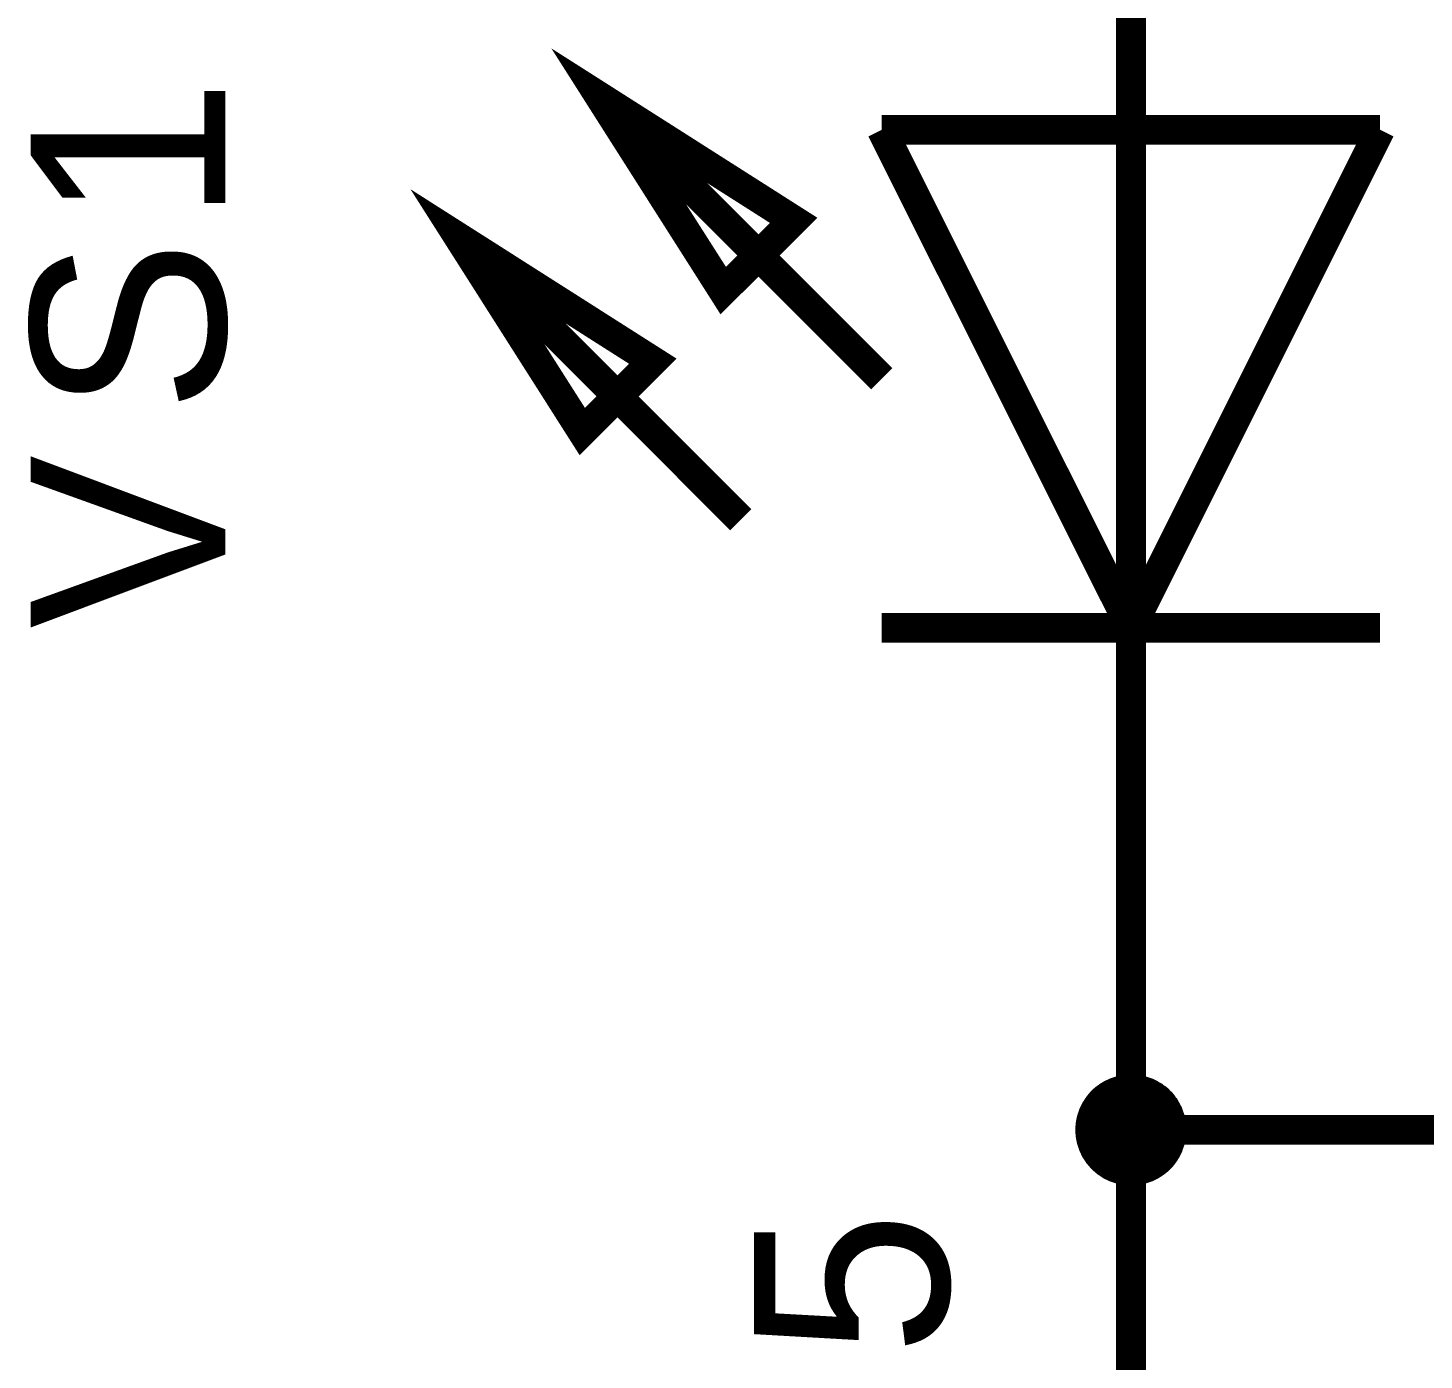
# Model space of a CAD drawing. Header units: millimetres. Extents: x 0 to 20.9, y 0 to 9.5.
# Drawn here: x 1.564 to 2.116, y 6.915 to 7.442 of the extents above; entities that cross this region are included whole.
import ezdxf

# ---------------------------------------------------------------- set-up
doc = ezdxf.new("R2010")
doc.units = ezdxf.units.MM
doc.header["$MEASUREMENT"] = 0
doc.layers.add('Sheet', color=255, linetype='Continuous')

msp = doc.modelspace()

# ---------------------------------------------------------------- linework, layer by layer
at = {"layer": 'Sheet'}
for points, const_width in [([(2.00011, 7.40151), (2.00011, 7.49998)], 0.0118), ([(1.90164, 7.30315), (1.79033, 7.41446)], 0.0118), ([(1.83909, 7.33792), (1.79033, 7.41446)], 0.0118), ([(1.86687, 7.3657), (1.79033, 7.41446)], 0.0118), ([(1.90164, 7.40151), (2.09848, 7.40151)], 0.0118), ([(1.90164, 7.40151), (2.00011, 7.20467)], 0.0118), ([(2.09848, 7.40151), (2.00011, 7.20467)], 0.0118), ([(2.00011, 7.20467), (2.00011, 7.40151)], 0.0118), ([(1.84598, 7.24738), (1.73467, 7.3588)], 0.0118), ([(1.81121, 7.31004), (1.73467, 7.3588)], 0.0118), ([(1.78333, 7.28226), (1.73467, 7.3588)], 0.0118), ([(1.90164, 7.20467), (2.09848, 7.20467)], 0.0118), ([(2.00011, 7.20467), (2.00011, 7.1062)], 0.0118), ([(2.00011, 7.00627), (2.00011, 7.1062)], 0.0118), ([(1.98006, 7.00627), (1.98006, 7.00732), (1.98017, 7.00836), (1.98027, 7.0093), (1.98048, 7.01034), (1.98069, 7.01128), (1.981, 7.01222), (1.98131, 7.01316), (1.98163, 7.0141), (1.98205, 7.01494), (1.98246, 7.01577), (1.98299, 7.01661), (1.98351, 7.01744), (1.98403, 7.01818), (1.98466, 7.01901), (1.98528, 7.01974), (1.98591, 7.02037), (1.98664, 7.0211), (1.98737, 7.02173), (1.9881, 7.02225), (1.98894, 7.02287), (1.98967, 7.02329), (1.9905, 7.02381), (1.99144, 7.02423), (1.99228, 7.02465), (1.99322, 7.02496), (1.99416, 7.02528), (1.9951, 7.02559), (1.99604, 7.0258), (1.99708, 7.02601), (1.99802, 7.02611), (1.99907, 7.02622), (2.00011, 7.02622)], 0.0039), ([(1.98006, 7.00627), (1.98006, 7.00732), (1.98017, 7.00836), (1.98027, 7.0093), (1.98048, 7.01034), (1.98069, 7.01128), (1.981, 7.01222), (1.98131, 7.01316), (1.98163, 7.0141), (1.98205, 7.01494), (1.98246, 7.01577), (1.98299, 7.01661), (1.98351, 7.01744), (1.98403, 7.01818), (1.98466, 7.01901), (1.98528, 7.01974), (1.98591, 7.02037), (1.98664, 7.0211), (1.98737, 7.02173), (1.9881, 7.02225), (1.98894, 7.02287), (1.98967, 7.02329), (1.9905, 7.02381), (1.99144, 7.02423), (1.99228, 7.02465), (1.99322, 7.02496), (1.99416, 7.02528), (1.9951, 7.02559), (1.99604, 7.0258), (1.99708, 7.02601), (1.99802, 7.02611), (1.99907, 7.02622), (2.00011, 7.02622)], 0.0039), ([(1.98006, 7.00627), (1.98006, 7.00732), (1.98017, 7.00836), (1.98027, 7.0093), (1.98048, 7.01034), (1.98069, 7.01128), (1.981, 7.01222), (1.98131, 7.01316), (1.98163, 7.0141), (1.98205, 7.01494), (1.98246, 7.01577), (1.98299, 7.01661), (1.98351, 7.01744), (1.98403, 7.01818), (1.98466, 7.01901), (1.98528, 7.01974), (1.98591, 7.02037), (1.98664, 7.0211), (1.98737, 7.02173), (1.9881, 7.02225), (1.98894, 7.02287), (1.98967, 7.02329), (1.9905, 7.02381), (1.99144, 7.02423), (1.99228, 7.02465), (1.99322, 7.02496), (1.99416, 7.02528), (1.9951, 7.02559), (1.99604, 7.0258), (1.99708, 7.02601), (1.99802, 7.02611), (1.99907, 7.02622), (2.00011, 7.02622)], 0.0039), ([(1.98006, 7.00627), (1.98006, 7.00732), (1.98017, 7.00836), (1.98027, 7.0093), (1.98048, 7.01034), (1.98069, 7.01128), (1.981, 7.01222), (1.98131, 7.01316), (1.98163, 7.0141), (1.98205, 7.01494), (1.98246, 7.01577), (1.98299, 7.01661), (1.98351, 7.01744), (1.98403, 7.01818), (1.98466, 7.01901), (1.98528, 7.01974), (1.98591, 7.02037), (1.98664, 7.0211), (1.98737, 7.02173), (1.9881, 7.02225), (1.98894, 7.02287), (1.98967, 7.02329), (1.9905, 7.02381), (1.99144, 7.02423), (1.99228, 7.02465), (1.99322, 7.02496), (1.99416, 7.02528), (1.9951, 7.02559), (1.99604, 7.0258), (1.99708, 7.02601), (1.99802, 7.02611), (1.99907, 7.02622), (2.00011, 7.02622)], 0.0039), ([(1.98006, 7.00627), (1.98006, 7.00732), (1.98017, 7.00836), (1.98027, 7.0093), (1.98048, 7.01034), (1.98069, 7.01128), (1.981, 7.01222), (1.98131, 7.01316), (1.98163, 7.0141), (1.98205, 7.01494), (1.98246, 7.01577), (1.98299, 7.01661), (1.98351, 7.01744), (1.98403, 7.01818), (1.98466, 7.01901), (1.98528, 7.01974), (1.98591, 7.02037), (1.98664, 7.0211), (1.98737, 7.02173), (1.9881, 7.02225), (1.98894, 7.02287), (1.98967, 7.02329), (1.9905, 7.02381), (1.99144, 7.02423), (1.99228, 7.02465), (1.99322, 7.02496), (1.99416, 7.02528), (1.9951, 7.02559), (1.99604, 7.0258), (1.99708, 7.02601), (1.99802, 7.02611), (1.99907, 7.02622), (2.00011, 7.02622)], 0.0039), ([(1.98006, 7.00627), (1.98006, 7.00732), (1.98017, 7.00836), (1.98027, 7.0093), (1.98048, 7.01034), (1.98069, 7.01128), (1.981, 7.01222), (1.98131, 7.01316), (1.98163, 7.0141), (1.98205, 7.01494), (1.98246, 7.01577), (1.98299, 7.01661), (1.98351, 7.01744), (1.98403, 7.01818), (1.98466, 7.01901), (1.98528, 7.01974), (1.98591, 7.02037), (1.98664, 7.0211), (1.98737, 7.02173), (1.9881, 7.02225), (1.98894, 7.02287), (1.98967, 7.02329), (1.9905, 7.02381), (1.99144, 7.02423), (1.99228, 7.02465), (1.99322, 7.02496), (1.99416, 7.02528), (1.9951, 7.02559), (1.99604, 7.0258), (1.99708, 7.02601), (1.99802, 7.02611), (1.99907, 7.02622), (2.00011, 7.02622)], 0.0039), ([(1.98006, 7.00627), (1.98006, 7.00732), (1.98017, 7.00836), (1.98027, 7.0093), (1.98048, 7.01034), (1.98069, 7.01128), (1.981, 7.01222), (1.98131, 7.01316), (1.98163, 7.0141), (1.98205, 7.01494), (1.98246, 7.01577), (1.98299, 7.01661), (1.98351, 7.01744), (1.98403, 7.01818), (1.98466, 7.01901), (1.98528, 7.01974), (1.98591, 7.02037), (1.98664, 7.0211), (1.98737, 7.02173), (1.9881, 7.02225), (1.98894, 7.02287), (1.98967, 7.02329), (1.9905, 7.02381), (1.99144, 7.02423), (1.99228, 7.02465), (1.99322, 7.02496), (1.99416, 7.02528), (1.9951, 7.02559), (1.99604, 7.0258), (1.99708, 7.02601), (1.99802, 7.02611), (1.99907, 7.02622), (2.00011, 7.02622)], 0.0039), ([(1.98006, 7.00627), (1.98006, 7.00732), (1.98017, 7.00836), (1.98027, 7.0093), (1.98048, 7.01034), (1.98069, 7.01128), (1.981, 7.01222), (1.98131, 7.01316), (1.98163, 7.0141), (1.98205, 7.01494), (1.98246, 7.01577), (1.98299, 7.01661), (1.98351, 7.01744), (1.98403, 7.01818), (1.98466, 7.01901), (1.98528, 7.01974), (1.98591, 7.02037), (1.98664, 7.0211), (1.98737, 7.02173), (1.9881, 7.02225), (1.98894, 7.02287), (1.98967, 7.02329), (1.9905, 7.02381), (1.99144, 7.02423), (1.99228, 7.02465), (1.99322, 7.02496), (1.99416, 7.02528), (1.9951, 7.02559), (1.99604, 7.0258), (1.99708, 7.02601), (1.99802, 7.02611), (1.99907, 7.02622), (2.00011, 7.02622)], 0.0039), ([(2.00011, 7.02622), (2.00011, 7.02622)], 0.0039), ([(2.00011, 7.02622), (2.00115, 7.02622), (2.0022, 7.02611), (2.00314, 7.02601), (2.00418, 7.0258), (2.00512, 7.02559), (2.00606, 7.02528), (2.007, 7.02496), (2.00794, 7.02465), (2.00878, 7.02423), (2.00961, 7.02381), (2.01045, 7.02329), (2.01128, 7.02287), (2.01201, 7.02225), (2.01285, 7.02173), (2.01358, 7.0211), (2.01421, 7.02037), (2.01494, 7.01974), (2.01557, 7.01901), (2.01609, 7.01818), (2.01671, 7.01744), (2.01713, 7.01661), (2.01765, 7.01577), (2.01807, 7.01494), (2.01849, 7.0141), (2.0188, 7.01316), (2.01912, 7.01222), (2.01943, 7.01128), (2.01964, 7.01034), (2.01985, 7.0093), (2.01995, 7.00836), (2.02006, 7.00732), (2.02006, 7.00627)], 0.0039), ([(2.00011, 7.02622), (2.00011, 7.02622)], 0.0039), ([(2.00011, 7.02622), (2.00115, 7.02622), (2.0022, 7.02611), (2.00314, 7.02601), (2.00418, 7.0258), (2.00512, 7.02559), (2.00606, 7.02528), (2.007, 7.02496), (2.00794, 7.02465), (2.00878, 7.02423), (2.00961, 7.02381), (2.01045, 7.02329), (2.01128, 7.02287), (2.01201, 7.02225), (2.01285, 7.02173), (2.01358, 7.0211), (2.01421, 7.02037), (2.01494, 7.01974), (2.01557, 7.01901), (2.01609, 7.01818), (2.01671, 7.01744), (2.01713, 7.01661), (2.01765, 7.01577), (2.01807, 7.01494), (2.01849, 7.0141), (2.0188, 7.01316), (2.01912, 7.01222), (2.01943, 7.01128), (2.01964, 7.01034), (2.01985, 7.0093), (2.01995, 7.00836), (2.02006, 7.00732), (2.02006, 7.00627)], 0.0039), ([(2.00011, 7.02622), (2.00011, 7.02622)], 0.0039), ([(2.00011, 7.02622), (2.00115, 7.02622), (2.0022, 7.02611), (2.00314, 7.02601), (2.00418, 7.0258), (2.00512, 7.02559), (2.00606, 7.02528), (2.007, 7.02496), (2.00794, 7.02465), (2.00878, 7.02423), (2.00961, 7.02381), (2.01045, 7.02329), (2.01128, 7.02287), (2.01201, 7.02225), (2.01285, 7.02173), (2.01358, 7.0211), (2.01421, 7.02037), (2.01494, 7.01974), (2.01557, 7.01901), (2.01609, 7.01818), (2.01671, 7.01744), (2.01713, 7.01661), (2.01765, 7.01577), (2.01807, 7.01494), (2.01849, 7.0141), (2.0188, 7.01316), (2.01912, 7.01222), (2.01943, 7.01128), (2.01964, 7.01034), (2.01985, 7.0093), (2.01995, 7.00836), (2.02006, 7.00732), (2.02006, 7.00627)], 0.0039), ([(2.00011, 7.02622), (2.00011, 7.02622)], 0.0039), ([(2.00011, 7.02622), (2.00115, 7.02622), (2.0022, 7.02611), (2.00314, 7.02601), (2.00418, 7.0258), (2.00512, 7.02559), (2.00606, 7.02528), (2.007, 7.02496), (2.00794, 7.02465), (2.00878, 7.02423), (2.00961, 7.02381), (2.01045, 7.02329), (2.01128, 7.02287), (2.01201, 7.02225), (2.01285, 7.02173), (2.01358, 7.0211), (2.01421, 7.02037), (2.01494, 7.01974), (2.01557, 7.01901), (2.01609, 7.01818), (2.01671, 7.01744), (2.01713, 7.01661), (2.01765, 7.01577), (2.01807, 7.01494), (2.01849, 7.0141), (2.0188, 7.01316), (2.01912, 7.01222), (2.01943, 7.01128), (2.01964, 7.01034), (2.01985, 7.0093), (2.01995, 7.00836), (2.02006, 7.00732), (2.02006, 7.00627)], 0.0039), ([(2.00011, 7.02622), (2.00011, 7.02622)], 0.0039), ([(2.00011, 7.02622), (2.00115, 7.02622), (2.0022, 7.02611), (2.00314, 7.02601), (2.00418, 7.0258), (2.00512, 7.02559), (2.00606, 7.02528), (2.007, 7.02496), (2.00794, 7.02465), (2.00878, 7.02423), (2.00961, 7.02381), (2.01045, 7.02329), (2.01128, 7.02287), (2.01201, 7.02225), (2.01285, 7.02173), (2.01358, 7.0211), (2.01421, 7.02037), (2.01494, 7.01974), (2.01557, 7.01901), (2.01609, 7.01818), (2.01671, 7.01744), (2.01713, 7.01661), (2.01765, 7.01577), (2.01807, 7.01494), (2.01849, 7.0141), (2.0188, 7.01316), (2.01912, 7.01222), (2.01943, 7.01128), (2.01964, 7.01034), (2.01985, 7.0093), (2.01995, 7.00836), (2.02006, 7.00732), (2.02006, 7.00627)], 0.0039), ([(2.00011, 7.02622), (2.00011, 7.02622)], 0.0039), ([(2.00011, 7.02622), (2.00115, 7.02622), (2.0022, 7.02611), (2.00314, 7.02601), (2.00418, 7.0258), (2.00512, 7.02559), (2.00606, 7.02528), (2.007, 7.02496), (2.00794, 7.02465), (2.00878, 7.02423), (2.00961, 7.02381), (2.01045, 7.02329), (2.01128, 7.02287), (2.01201, 7.02225), (2.01285, 7.02173), (2.01358, 7.0211), (2.01421, 7.02037), (2.01494, 7.01974), (2.01557, 7.01901), (2.01609, 7.01818), (2.01671, 7.01744), (2.01713, 7.01661), (2.01765, 7.01577), (2.01807, 7.01494), (2.01849, 7.0141), (2.0188, 7.01316), (2.01912, 7.01222), (2.01943, 7.01128), (2.01964, 7.01034), (2.01985, 7.0093), (2.01995, 7.00836), (2.02006, 7.00732), (2.02006, 7.00627)], 0.0039), ([(2.00011, 7.02622), (2.00011, 7.02622)], 0.0039), ([(2.00011, 7.02622), (2.00115, 7.02622), (2.0022, 7.02611), (2.00314, 7.02601), (2.00418, 7.0258), (2.00512, 7.02559), (2.00606, 7.02528), (2.007, 7.02496), (2.00794, 7.02465), (2.00878, 7.02423), (2.00961, 7.02381), (2.01045, 7.02329), (2.01128, 7.02287), (2.01201, 7.02225), (2.01285, 7.02173), (2.01358, 7.0211), (2.01421, 7.02037), (2.01494, 7.01974), (2.01557, 7.01901), (2.01609, 7.01818), (2.01671, 7.01744), (2.01713, 7.01661), (2.01765, 7.01577), (2.01807, 7.01494), (2.01849, 7.0141), (2.0188, 7.01316), (2.01912, 7.01222), (2.01943, 7.01128), (2.01964, 7.01034), (2.01985, 7.0093), (2.01995, 7.00836), (2.02006, 7.00732), (2.02006, 7.00627)], 0.0039), ([(2.00011, 7.02622), (2.00011, 7.02622)], 0.0039), ([(2.00011, 7.02622), (2.00115, 7.02622), (2.0022, 7.02611), (2.00314, 7.02601), (2.00418, 7.0258), (2.00512, 7.02559), (2.00606, 7.02528), (2.007, 7.02496), (2.00794, 7.02465), (2.00878, 7.02423), (2.00961, 7.02381), (2.01045, 7.02329), (2.01128, 7.02287), (2.01201, 7.02225), (2.01285, 7.02173), (2.01358, 7.0211), (2.01421, 7.02037), (2.01494, 7.01974), (2.01557, 7.01901), (2.01609, 7.01818), (2.01671, 7.01744), (2.01713, 7.01661), (2.01765, 7.01577), (2.01807, 7.01494), (2.01849, 7.0141), (2.0188, 7.01316), (2.01912, 7.01222), (2.01943, 7.01128), (2.01964, 7.01034), (2.01985, 7.0093), (2.01995, 7.00836), (2.02006, 7.00732), (2.02006, 7.00627)], 0.0039), ([(2.40005, 6.89997), (2.40005, 7.00627), (2.00011, 7.00627), (2.00011, 6.89997)], 0.0118), ([(2.00011, 6.98622), (1.99907, 6.98622), (1.99802, 6.98633), (1.99708, 6.98643), (1.99604, 6.98664), (1.9951, 6.98685), (1.99416, 6.98716), (1.99322, 6.98747), (1.99228, 6.98779), (1.99144, 6.98821), (1.9905, 6.98862), (1.98967, 6.98915), (1.98894, 6.98967), (1.9881, 6.99019), (1.98737, 6.99082), (1.98664, 6.99144), (1.98591, 6.99207), (1.98528, 6.9928), (1.98466, 6.99353), (1.98403, 6.99426), (1.98351, 6.9951), (1.98299, 6.99583), (1.98246, 6.99666), (1.98205, 6.9976), (1.98163, 6.99844), (1.98131, 6.99938), (1.981, 7.00032), (1.98069, 7.00126), (1.98048, 7.0022), (1.98027, 7.00324), (1.98017, 7.00418), (1.98006, 7.00523), (1.98006, 7.00627)], 0.0039), ([(1.98006, 7.00627), (1.98006, 7.00627)], 0.0039), ([(2.00011, 6.98622), (1.99907, 6.98622), (1.99802, 6.98633), (1.99708, 6.98643), (1.99604, 6.98664), (1.9951, 6.98685), (1.99416, 6.98716), (1.99322, 6.98747), (1.99228, 6.98779), (1.99144, 6.98821), (1.9905, 6.98862), (1.98967, 6.98915), (1.98894, 6.98967), (1.9881, 6.99019), (1.98737, 6.99082), (1.98664, 6.99144), (1.98591, 6.99207), (1.98528, 6.9928), (1.98466, 6.99353), (1.98403, 6.99426), (1.98351, 6.9951), (1.98299, 6.99583), (1.98246, 6.99666), (1.98205, 6.9976), (1.98163, 6.99844), (1.98131, 6.99938), (1.981, 7.00032), (1.98069, 7.00126), (1.98048, 7.0022), (1.98027, 7.00324), (1.98017, 7.00418), (1.98006, 7.00523), (1.98006, 7.00627)], 0.0039), ([(1.98006, 7.00627), (1.98006, 7.00627)], 0.0039), ([(2.00011, 6.98622), (1.99907, 6.98622), (1.99802, 6.98633), (1.99708, 6.98643), (1.99604, 6.98664), (1.9951, 6.98685), (1.99416, 6.98716), (1.99322, 6.98747), (1.99228, 6.98779), (1.99144, 6.98821), (1.9905, 6.98862), (1.98967, 6.98915), (1.98894, 6.98967), (1.9881, 6.99019), (1.98737, 6.99082), (1.98664, 6.99144), (1.98591, 6.99207), (1.98528, 6.9928), (1.98466, 6.99353), (1.98403, 6.99426), (1.98351, 6.9951), (1.98299, 6.99583), (1.98246, 6.99666), (1.98205, 6.9976), (1.98163, 6.99844), (1.98131, 6.99938), (1.981, 7.00032), (1.98069, 7.00126), (1.98048, 7.0022), (1.98027, 7.00324), (1.98017, 7.00418), (1.98006, 7.00523), (1.98006, 7.00627)], 0.0039), ([(1.98006, 7.00627), (1.98006, 7.00627)], 0.0039), ([(2.00011, 6.98622), (1.99907, 6.98622), (1.99802, 6.98633), (1.99708, 6.98643), (1.99604, 6.98664), (1.9951, 6.98685), (1.99416, 6.98716), (1.99322, 6.98747), (1.99228, 6.98779), (1.99144, 6.98821), (1.9905, 6.98862), (1.98967, 6.98915), (1.98894, 6.98967), (1.9881, 6.99019), (1.98737, 6.99082), (1.98664, 6.99144), (1.98591, 6.99207), (1.98528, 6.9928), (1.98466, 6.99353), (1.98403, 6.99426), (1.98351, 6.9951), (1.98299, 6.99583), (1.98246, 6.99666), (1.98205, 6.9976), (1.98163, 6.99844), (1.98131, 6.99938), (1.981, 7.00032), (1.98069, 7.00126), (1.98048, 7.0022), (1.98027, 7.00324), (1.98017, 7.00418), (1.98006, 7.00523), (1.98006, 7.00627)], 0.0039), ([(1.98006, 7.00627), (1.98006, 7.00627)], 0.0039), ([(2.00011, 6.98622), (1.99907, 6.98622), (1.99802, 6.98633), (1.99708, 6.98643), (1.99604, 6.98664), (1.9951, 6.98685), (1.99416, 6.98716), (1.99322, 6.98747), (1.99228, 6.98779), (1.99144, 6.98821), (1.9905, 6.98862), (1.98967, 6.98915), (1.98894, 6.98967), (1.9881, 6.99019), (1.98737, 6.99082), (1.98664, 6.99144), (1.98591, 6.99207), (1.98528, 6.9928), (1.98466, 6.99353), (1.98403, 6.99426), (1.98351, 6.9951), (1.98299, 6.99583), (1.98246, 6.99666), (1.98205, 6.9976), (1.98163, 6.99844), (1.98131, 6.99938), (1.981, 7.00032), (1.98069, 7.00126), (1.98048, 7.0022), (1.98027, 7.00324), (1.98017, 7.00418), (1.98006, 7.00523), (1.98006, 7.00627)], 0.0039), ([(1.98006, 7.00627), (1.98006, 7.00627)], 0.0039), ([(2.00011, 6.98622), (1.99907, 6.98622), (1.99802, 6.98633), (1.99708, 6.98643), (1.99604, 6.98664), (1.9951, 6.98685), (1.99416, 6.98716), (1.99322, 6.98747), (1.99228, 6.98779), (1.99144, 6.98821), (1.9905, 6.98862), (1.98967, 6.98915), (1.98894, 6.98967), (1.9881, 6.99019), (1.98737, 6.99082), (1.98664, 6.99144), (1.98591, 6.99207), (1.98528, 6.9928), (1.98466, 6.99353), (1.98403, 6.99426), (1.98351, 6.9951), (1.98299, 6.99583), (1.98246, 6.99666), (1.98205, 6.9976), (1.98163, 6.99844), (1.98131, 6.99938), (1.981, 7.00032), (1.98069, 7.00126), (1.98048, 7.0022), (1.98027, 7.00324), (1.98017, 7.00418), (1.98006, 7.00523), (1.98006, 7.00627)], 0.0039), ([(1.98006, 7.00627), (1.98006, 7.00627)], 0.0039), ([(2.00011, 6.98622), (1.99907, 6.98622), (1.99802, 6.98633), (1.99708, 6.98643), (1.99604, 6.98664), (1.9951, 6.98685), (1.99416, 6.98716), (1.99322, 6.98747), (1.99228, 6.98779), (1.99144, 6.98821), (1.9905, 6.98862), (1.98967, 6.98915), (1.98894, 6.98967), (1.9881, 6.99019), (1.98737, 6.99082), (1.98664, 6.99144), (1.98591, 6.99207), (1.98528, 6.9928), (1.98466, 6.99353), (1.98403, 6.99426), (1.98351, 6.9951), (1.98299, 6.99583), (1.98246, 6.99666), (1.98205, 6.9976), (1.98163, 6.99844), (1.98131, 6.99938), (1.981, 7.00032), (1.98069, 7.00126), (1.98048, 7.0022), (1.98027, 7.00324), (1.98017, 7.00418), (1.98006, 7.00523), (1.98006, 7.00627)], 0.0039), ([(1.98006, 7.00627), (1.98006, 7.00627)], 0.0039), ([(2.00011, 6.98622), (1.99907, 6.98622), (1.99802, 6.98633), (1.99708, 6.98643), (1.99604, 6.98664), (1.9951, 6.98685), (1.99416, 6.98716), (1.99322, 6.98747), (1.99228, 6.98779), (1.99144, 6.98821), (1.9905, 6.98862), (1.98967, 6.98915), (1.98894, 6.98967), (1.9881, 6.99019), (1.98737, 6.99082), (1.98664, 6.99144), (1.98591, 6.99207), (1.98528, 6.9928), (1.98466, 6.99353), (1.98403, 6.99426), (1.98351, 6.9951), (1.98299, 6.99583), (1.98246, 6.99666), (1.98205, 6.9976), (1.98163, 6.99844), (1.98131, 6.99938), (1.981, 7.00032), (1.98069, 7.00126), (1.98048, 7.0022), (1.98027, 7.00324), (1.98017, 7.00418), (1.98006, 7.00523), (1.98006, 7.00627)], 0.0039), ([(1.98006, 7.00627), (1.98006, 7.00627)], 0.0039), ([(2.02006, 7.00627), (2.02006, 7.00523), (2.01995, 7.00418), (2.01985, 7.00324), (2.01964, 7.0022), (2.01943, 7.00126), (2.01912, 7.00032), (2.0188, 6.99938), (2.01849, 6.99844), (2.01807, 6.9976), (2.01765, 6.99666), (2.01713, 6.99583), (2.01671, 6.9951), (2.01609, 6.99426), (2.01557, 6.99353), (2.01494, 6.9928), (2.01421, 6.99207), (2.01358, 6.99144), (2.01285, 6.99082), (2.01201, 6.99019), (2.01128, 6.98967), (2.01045, 6.98915), (2.00961, 6.98862), (2.00878, 6.98821), (2.00794, 6.98779), (2.007, 6.98747), (2.00606, 6.98716), (2.00512, 6.98685), (2.00418, 6.98664), (2.00314, 6.98643), (2.0022, 6.98633), (2.00115, 6.98622), (2.00011, 6.98622)], 0.0039), ([(2.02006, 7.00627), (2.02006, 7.00523), (2.01995, 7.00418), (2.01985, 7.00324), (2.01964, 7.0022), (2.01943, 7.00126), (2.01912, 7.00032), (2.0188, 6.99938), (2.01849, 6.99844), (2.01807, 6.9976), (2.01765, 6.99666), (2.01713, 6.99583), (2.01671, 6.9951), (2.01609, 6.99426), (2.01557, 6.99353), (2.01494, 6.9928), (2.01421, 6.99207), (2.01358, 6.99144), (2.01285, 6.99082), (2.01201, 6.99019), (2.01128, 6.98967), (2.01045, 6.98915), (2.00961, 6.98862), (2.00878, 6.98821), (2.00794, 6.98779), (2.007, 6.98747), (2.00606, 6.98716), (2.00512, 6.98685), (2.00418, 6.98664), (2.00314, 6.98643), (2.0022, 6.98633), (2.00115, 6.98622), (2.00011, 6.98622)], 0.0039), ([(2.02006, 7.00627), (2.02006, 7.00523), (2.01995, 7.00418), (2.01985, 7.00324), (2.01964, 7.0022), (2.01943, 7.00126), (2.01912, 7.00032), (2.0188, 6.99938), (2.01849, 6.99844), (2.01807, 6.9976), (2.01765, 6.99666), (2.01713, 6.99583), (2.01671, 6.9951), (2.01609, 6.99426), (2.01557, 6.99353), (2.01494, 6.9928), (2.01421, 6.99207), (2.01358, 6.99144), (2.01285, 6.99082), (2.01201, 6.99019), (2.01128, 6.98967), (2.01045, 6.98915), (2.00961, 6.98862), (2.00878, 6.98821), (2.00794, 6.98779), (2.007, 6.98747), (2.00606, 6.98716), (2.00512, 6.98685), (2.00418, 6.98664), (2.00314, 6.98643), (2.0022, 6.98633), (2.00115, 6.98622), (2.00011, 6.98622)], 0.0039), ([(2.02006, 7.00627), (2.02006, 7.00523), (2.01995, 7.00418), (2.01985, 7.00324), (2.01964, 7.0022), (2.01943, 7.00126), (2.01912, 7.00032), (2.0188, 6.99938), (2.01849, 6.99844), (2.01807, 6.9976), (2.01765, 6.99666), (2.01713, 6.99583), (2.01671, 6.9951), (2.01609, 6.99426), (2.01557, 6.99353), (2.01494, 6.9928), (2.01421, 6.99207), (2.01358, 6.99144), (2.01285, 6.99082), (2.01201, 6.99019), (2.01128, 6.98967), (2.01045, 6.98915), (2.00961, 6.98862), (2.00878, 6.98821), (2.00794, 6.98779), (2.007, 6.98747), (2.00606, 6.98716), (2.00512, 6.98685), (2.00418, 6.98664), (2.00314, 6.98643), (2.0022, 6.98633), (2.00115, 6.98622), (2.00011, 6.98622)], 0.0039), ([(2.02006, 7.00627), (2.02006, 7.00523), (2.01995, 7.00418), (2.01985, 7.00324), (2.01964, 7.0022), (2.01943, 7.00126), (2.01912, 7.00032), (2.0188, 6.99938), (2.01849, 6.99844), (2.01807, 6.9976), (2.01765, 6.99666), (2.01713, 6.99583), (2.01671, 6.9951), (2.01609, 6.99426), (2.01557, 6.99353), (2.01494, 6.9928), (2.01421, 6.99207), (2.01358, 6.99144), (2.01285, 6.99082), (2.01201, 6.99019), (2.01128, 6.98967), (2.01045, 6.98915), (2.00961, 6.98862), (2.00878, 6.98821), (2.00794, 6.98779), (2.007, 6.98747), (2.00606, 6.98716), (2.00512, 6.98685), (2.00418, 6.98664), (2.00314, 6.98643), (2.0022, 6.98633), (2.00115, 6.98622), (2.00011, 6.98622)], 0.0039), ([(2.02006, 7.00627), (2.02006, 7.00523), (2.01995, 7.00418), (2.01985, 7.00324), (2.01964, 7.0022), (2.01943, 7.00126), (2.01912, 7.00032), (2.0188, 6.99938), (2.01849, 6.99844), (2.01807, 6.9976), (2.01765, 6.99666), (2.01713, 6.99583), (2.01671, 6.9951), (2.01609, 6.99426), (2.01557, 6.99353), (2.01494, 6.9928), (2.01421, 6.99207), (2.01358, 6.99144), (2.01285, 6.99082), (2.01201, 6.99019), (2.01128, 6.98967), (2.01045, 6.98915), (2.00961, 6.98862), (2.00878, 6.98821), (2.00794, 6.98779), (2.007, 6.98747), (2.00606, 6.98716), (2.00512, 6.98685), (2.00418, 6.98664), (2.00314, 6.98643), (2.0022, 6.98633), (2.00115, 6.98622), (2.00011, 6.98622)], 0.0039), ([(2.02006, 7.00627), (2.02006, 7.00523), (2.01995, 7.00418), (2.01985, 7.00324), (2.01964, 7.0022), (2.01943, 7.00126), (2.01912, 7.00032), (2.0188, 6.99938), (2.01849, 6.99844), (2.01807, 6.9976), (2.01765, 6.99666), (2.01713, 6.99583), (2.01671, 6.9951), (2.01609, 6.99426), (2.01557, 6.99353), (2.01494, 6.9928), (2.01421, 6.99207), (2.01358, 6.99144), (2.01285, 6.99082), (2.01201, 6.99019), (2.01128, 6.98967), (2.01045, 6.98915), (2.00961, 6.98862), (2.00878, 6.98821), (2.00794, 6.98779), (2.007, 6.98747), (2.00606, 6.98716), (2.00512, 6.98685), (2.00418, 6.98664), (2.00314, 6.98643), (2.0022, 6.98633), (2.00115, 6.98622), (2.00011, 6.98622)], 0.0039), ([(2.02006, 7.00627), (2.02006, 7.00523), (2.01995, 7.00418), (2.01985, 7.00324), (2.01964, 7.0022), (2.01943, 7.00126), (2.01912, 7.00032), (2.0188, 6.99938), (2.01849, 6.99844), (2.01807, 6.9976), (2.01765, 6.99666), (2.01713, 6.99583), (2.01671, 6.9951), (2.01609, 6.99426), (2.01557, 6.99353), (2.01494, 6.9928), (2.01421, 6.99207), (2.01358, 6.99144), (2.01285, 6.99082), (2.01201, 6.99019), (2.01128, 6.98967), (2.01045, 6.98915), (2.00961, 6.98862), (2.00878, 6.98821), (2.00794, 6.98779), (2.007, 6.98747), (2.00606, 6.98716), (2.00512, 6.98685), (2.00418, 6.98664), (2.00314, 6.98643), (2.0022, 6.98633), (2.00115, 6.98622), (2.00011, 6.98622)], 0.0039), ([(2.02006, 7.00627), (2.02006, 7.00627), (2.02006, 7.00627), (2.02006, 7.00627), (2.02006, 7.00627), (2.02006, 7.00627), (2.02006, 7.00627), (2.02006, 7.00627), (2.02006, 7.00627), (2.02006, 7.00627), (2.02006, 7.00627), (2.02006, 7.00627), (2.02006, 7.00627), (2.02006, 7.00627), (2.02006, 7.00627), (2.02006, 7.00627), (2.02006, 7.00627), (2.02006, 7.00627), (2.02006, 7.00627), (2.02006, 7.00627), (2.02006, 7.00627), (2.02006, 7.00627), (2.02006, 7.00627), (2.02006, 7.00627), (2.02006, 7.00627), (2.02006, 7.00627), (2.02006, 7.00627), (2.02006, 7.00627), (2.02006, 7.00627), (2.02006, 7.00627), (2.02006, 7.00627), (2.02006, 7.00627), (2.02006, 7.00627)], 0.0039), ([(2.02006, 7.00627), (2.02006, 7.00627)], 0.0039), ([(2.02006, 7.00627), (2.02006, 7.00627), (2.02006, 7.00627), (2.02006, 7.00627), (2.02006, 7.00627), (2.02006, 7.00627), (2.02006, 7.00627), (2.02006, 7.00627), (2.02006, 7.00627), (2.02006, 7.00627), (2.02006, 7.00627), (2.02006, 7.00627), (2.02006, 7.00627), (2.02006, 7.00627), (2.02006, 7.00627), (2.02006, 7.00627), (2.02006, 7.00627), (2.02006, 7.00627), (2.02006, 7.00627), (2.02006, 7.00627), (2.02006, 7.00627), (2.02006, 7.00627), (2.02006, 7.00627), (2.02006, 7.00627), (2.02006, 7.00627), (2.02006, 7.00627), (2.02006, 7.00627), (2.02006, 7.00627), (2.02006, 7.00627), (2.02006, 7.00627), (2.02006, 7.00627), (2.02006, 7.00627), (2.02006, 7.00627)], 0.0039), ([(2.02006, 7.00627), (2.02006, 7.00627)], 0.0039), ([(2.02006, 7.00627), (2.02006, 7.00627), (2.02006, 7.00627), (2.02006, 7.00627), (2.02006, 7.00627), (2.02006, 7.00627), (2.02006, 7.00627), (2.02006, 7.00627), (2.02006, 7.00627), (2.02006, 7.00627), (2.02006, 7.00627), (2.02006, 7.00627), (2.02006, 7.00627), (2.02006, 7.00627), (2.02006, 7.00627), (2.02006, 7.00627), (2.02006, 7.00627), (2.02006, 7.00627), (2.02006, 7.00627), (2.02006, 7.00627), (2.02006, 7.00627), (2.02006, 7.00627), (2.02006, 7.00627), (2.02006, 7.00627), (2.02006, 7.00627), (2.02006, 7.00627), (2.02006, 7.00627), (2.02006, 7.00627), (2.02006, 7.00627), (2.02006, 7.00627), (2.02006, 7.00627), (2.02006, 7.00627), (2.02006, 7.00627)], 0.0039), ([(2.02006, 7.00627), (2.02006, 7.00627)], 0.0039), ([(2.02006, 7.00627), (2.02006, 7.00627), (2.02006, 7.00627), (2.02006, 7.00627), (2.02006, 7.00627), (2.02006, 7.00627), (2.02006, 7.00627), (2.02006, 7.00627), (2.02006, 7.00627), (2.02006, 7.00627), (2.02006, 7.00627), (2.02006, 7.00627), (2.02006, 7.00627), (2.02006, 7.00627), (2.02006, 7.00627), (2.02006, 7.00627), (2.02006, 7.00627), (2.02006, 7.00627), (2.02006, 7.00627), (2.02006, 7.00627), (2.02006, 7.00627), (2.02006, 7.00627), (2.02006, 7.00627), (2.02006, 7.00627), (2.02006, 7.00627), (2.02006, 7.00627), (2.02006, 7.00627), (2.02006, 7.00627), (2.02006, 7.00627), (2.02006, 7.00627), (2.02006, 7.00627), (2.02006, 7.00627), (2.02006, 7.00627)], 0.0039), ([(2.02006, 7.00627), (2.02006, 7.00627)], 0.0039), ([(2.02006, 7.00627), (2.02006, 7.00627), (2.02006, 7.00627), (2.02006, 7.00627), (2.02006, 7.00627), (2.02006, 7.00627), (2.02006, 7.00627), (2.02006, 7.00627), (2.02006, 7.00627), (2.02006, 7.00627), (2.02006, 7.00627), (2.02006, 7.00627), (2.02006, 7.00627), (2.02006, 7.00627), (2.02006, 7.00627), (2.02006, 7.00627), (2.02006, 7.00627), (2.02006, 7.00627), (2.02006, 7.00627), (2.02006, 7.00627), (2.02006, 7.00627), (2.02006, 7.00627), (2.02006, 7.00627), (2.02006, 7.00627), (2.02006, 7.00627), (2.02006, 7.00627), (2.02006, 7.00627), (2.02006, 7.00627), (2.02006, 7.00627), (2.02006, 7.00627), (2.02006, 7.00627), (2.02006, 7.00627), (2.02006, 7.00627)], 0.0039), ([(2.02006, 7.00627), (2.02006, 7.00627)], 0.0039), ([(2.02006, 7.00627), (2.02006, 7.00627), (2.02006, 7.00627), (2.02006, 7.00627), (2.02006, 7.00627), (2.02006, 7.00627), (2.02006, 7.00627), (2.02006, 7.00627), (2.02006, 7.00627), (2.02006, 7.00627), (2.02006, 7.00627), (2.02006, 7.00627), (2.02006, 7.00627), (2.02006, 7.00627), (2.02006, 7.00627), (2.02006, 7.00627), (2.02006, 7.00627), (2.02006, 7.00627), (2.02006, 7.00627), (2.02006, 7.00627), (2.02006, 7.00627), (2.02006, 7.00627), (2.02006, 7.00627), (2.02006, 7.00627), (2.02006, 7.00627), (2.02006, 7.00627), (2.02006, 7.00627), (2.02006, 7.00627), (2.02006, 7.00627), (2.02006, 7.00627), (2.02006, 7.00627), (2.02006, 7.00627), (2.02006, 7.00627)], 0.0039), ([(2.02006, 7.00627), (2.02006, 7.00627)], 0.0039), ([(2.02006, 7.00627), (2.02006, 7.00627), (2.02006, 7.00627), (2.02006, 7.00627), (2.02006, 7.00627), (2.02006, 7.00627), (2.02006, 7.00627), (2.02006, 7.00627), (2.02006, 7.00627), (2.02006, 7.00627), (2.02006, 7.00627), (2.02006, 7.00627), (2.02006, 7.00627), (2.02006, 7.00627), (2.02006, 7.00627), (2.02006, 7.00627), (2.02006, 7.00627), (2.02006, 7.00627), (2.02006, 7.00627), (2.02006, 7.00627), (2.02006, 7.00627), (2.02006, 7.00627), (2.02006, 7.00627), (2.02006, 7.00627), (2.02006, 7.00627), (2.02006, 7.00627), (2.02006, 7.00627), (2.02006, 7.00627), (2.02006, 7.00627), (2.02006, 7.00627), (2.02006, 7.00627), (2.02006, 7.00627), (2.02006, 7.00627)], 0.0039), ([(2.02006, 7.00627), (2.02006, 7.00627)], 0.0039), ([(2.02006, 7.00627), (2.02006, 7.00627), (2.02006, 7.00627), (2.02006, 7.00627), (2.02006, 7.00627), (2.02006, 7.00627), (2.02006, 7.00627), (2.02006, 7.00627), (2.02006, 7.00627), (2.02006, 7.00627), (2.02006, 7.00627), (2.02006, 7.00627), (2.02006, 7.00627), (2.02006, 7.00627), (2.02006, 7.00627), (2.02006, 7.00627), (2.02006, 7.00627), (2.02006, 7.00627), (2.02006, 7.00627), (2.02006, 7.00627), (2.02006, 7.00627), (2.02006, 7.00627), (2.02006, 7.00627), (2.02006, 7.00627), (2.02006, 7.00627), (2.02006, 7.00627), (2.02006, 7.00627), (2.02006, 7.00627), (2.02006, 7.00627), (2.02006, 7.00627), (2.02006, 7.00627), (2.02006, 7.00627), (2.02006, 7.00627)], 0.0039), ([(2.02006, 7.00627), (2.02006, 7.00627)], 0.0039)]:
    msp.add_lwpolyline(points, dxfattribs=dict(at, const_width=const_width))
for points, const_width in [([(1.79033, 7.41446), (1.83899, 7.33792), (1.86687, 7.3657), (1.79033, 7.41446)], 0.0118), ([(1.79033, 7.41446), (1.83899, 7.33792), (1.86687, 7.3657), (1.79033, 7.41446)], 0.0039), ([(1.73467, 7.3588), (1.78333, 7.28226), (1.81121, 7.31004), (1.73467, 7.3588)], 0.0118), ([(1.73467, 7.3588), (1.78333, 7.28226), (1.81121, 7.31004), (1.73467, 7.3588)], 0.0039)]:
    msp.add_lwpolyline(points, close=True, dxfattribs=dict(at, const_width=const_width))
at = {"layer": 'Sheet', "const_width": 0.02}
msp.add_lwpolyline([(1.99, 7.0063, 1), (2.01, 7.0063, 1)], format="xyb", close=True, dxfattribs=at)

# ---------------------------------------------------------------- texts
at = {"layer": 'Sheet'}
for s, p in [('1', (1.64236, 7.36476)), ('S', (1.64236, 7.28957)), ('V', (1.64236, 7.20436)), ('5', (1.92806, 6.91699))]:
    msp.add_text(s, height=0.07686, rotation=90, dxfattribs=at).set_placement(p)

doc.saveas('drawing.dxf')
